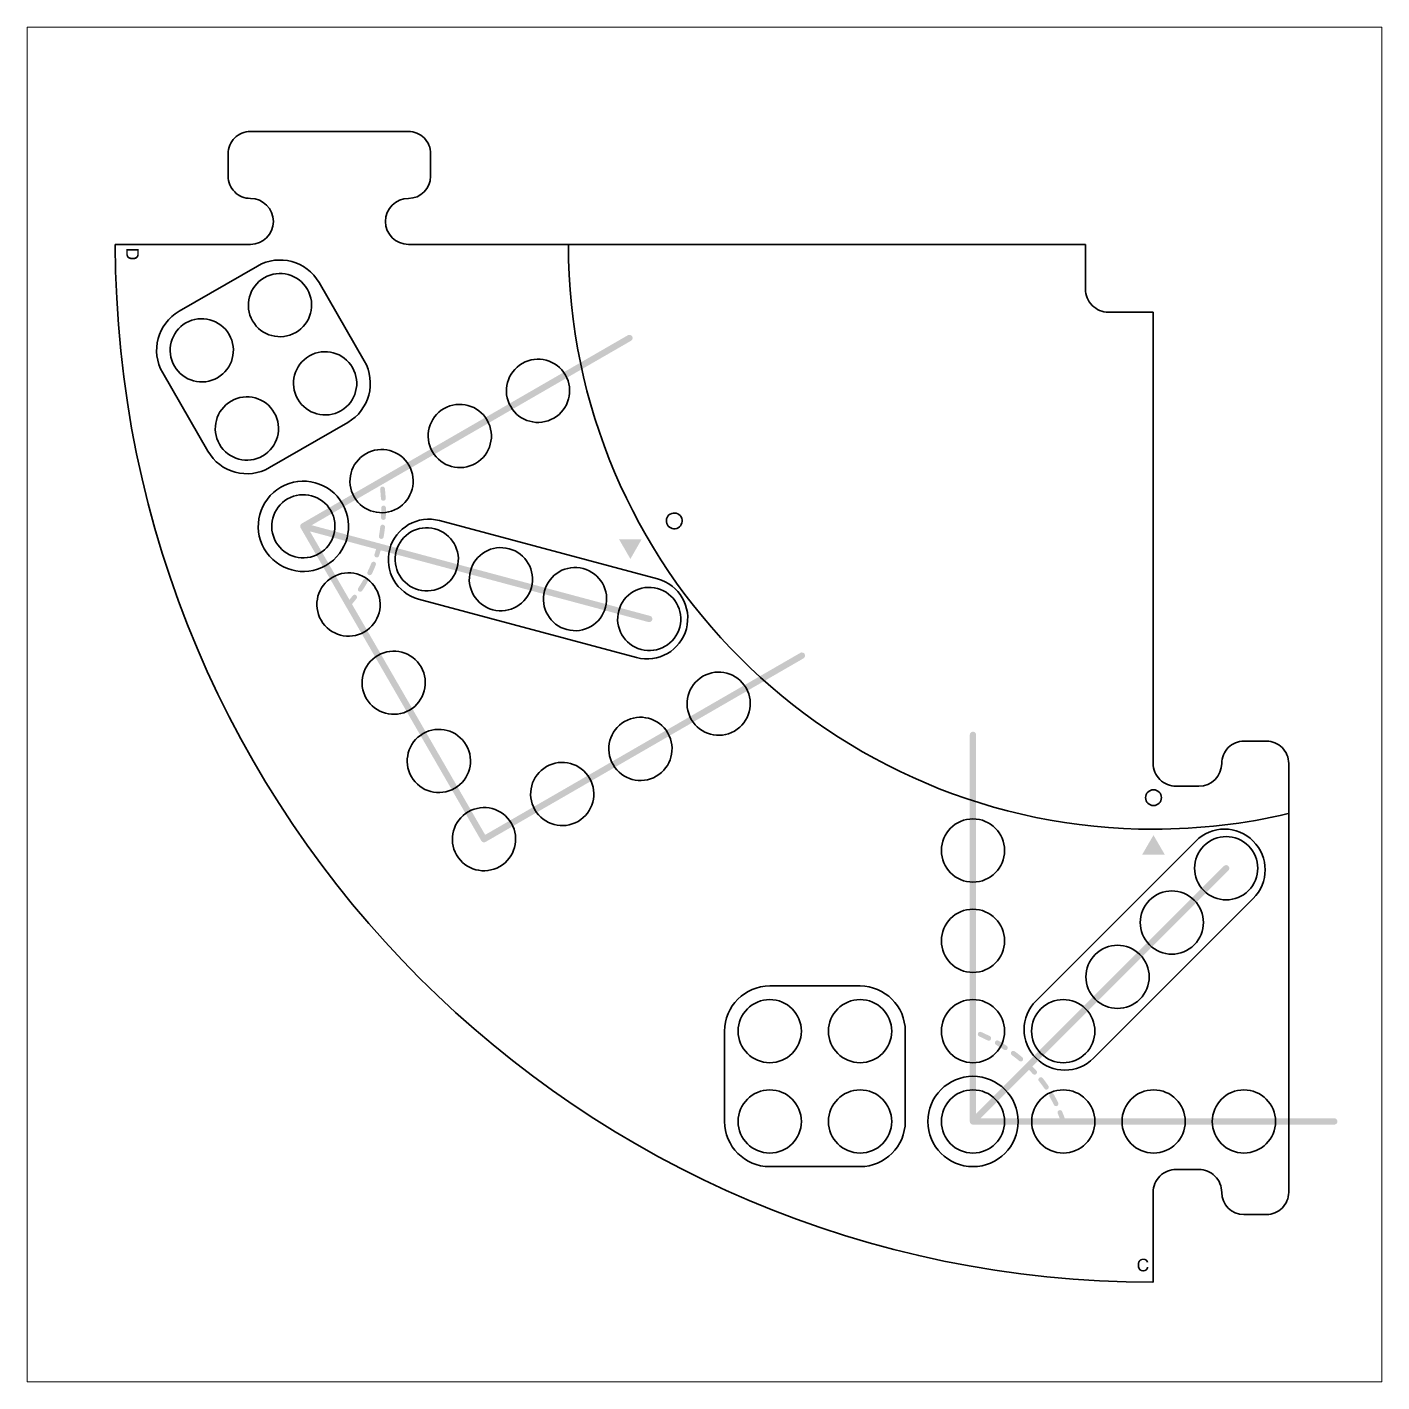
# Paper-space layout 'Layout1' of a CAD drawing. Header units: millimetres. Extents: x 0 to 300, y 0 to 300.
# The model-space entities are those that its viewports show. They can reach past a viewport. Long polylines and large blocks are cut down to what shows.
import ezdxf

# ---------------------------------------------------------------- set-up
doc = ezdxf.new("R2010")
doc.units = ezdxf.units.MM
for name, color, linetype in [('Cut', 7, 'Continuous'), ('Cut 1', 7, 'Continuous'), ('Cut 2', 7, 'Continuous'), ('Engraving', 7, 'Continuous')]:
    doc.layers.add(name, color=color, linetype=linetype)

msp = doc.modelspace()

# ---------------------------------------------------------------- hatches: boundary and pattern name
at = {"layer": 'Engraving', "true_color": 0x000000, "transparency": 33554687}
h = msp.add_hatch(color=18, dxfattribs=at)
edge = h.paths.add_edge_path(flags=0)
edge.add_spline(control_points=[(21.96, 250.84), (21.96, 250.84), (24.74, 250.84), (24.74, 250.84), (24.74, 250.84), (24.74, 249.88), (24.74, 249.88), (24.74, 249.67), (24.72, 249.5), (24.7, 249.39), (24.66, 249.23), (24.6, 249.1), (24.5, 248.98), (24.38, 248.84), (24.22, 248.73), (24.02, 248.65), (23.83, 248.58), (23.61, 248.55), (23.36, 248.55), (23.15, 248.55), (22.97, 248.57), (22.8, 248.62), (22.64, 248.67), (22.51, 248.73), (22.4, 248.81), (22.29, 248.89), (22.21, 248.97), (22.15, 249.06), (22.09, 249.15), (22.04, 249.26), (22.01, 249.39), (21.98, 249.52), (21.96, 249.67), (21.96, 249.84), (21.96, 249.84), (21.96, 250.84), (21.96, 250.84)], knot_values=[0, 0, 0, 0, 1, 1, 1, 2, 2, 2, 3, 3, 3, 4, 4, 4, 5, 5, 5, 6, 6, 6, 7, 7, 7, 8, 8, 8, 9, 9, 9, 10, 10, 10, 11, 11, 11, 12, 12, 12, 12], degree=3, periodic=1)
edge = h.paths.add_edge_path(flags=0)
edge.add_spline(control_points=[(22.29, 250.47), (22.29, 250.47), (22.29, 249.88), (22.29, 249.88), (22.29, 249.7), (22.31, 249.55), (22.34, 249.45), (22.37, 249.35), (22.42, 249.26), (22.48, 249.2), (22.57, 249.11), (22.69, 249.05), (22.83, 249), (22.98, 248.95), (23.16, 248.92), (23.37, 248.92), (23.66, 248.92), (23.88, 248.97), (24.04, 249.07), (24.2, 249.16), (24.3, 249.28), (24.35, 249.41), (24.39, 249.51), (24.41, 249.67), (24.41, 249.89), (24.41, 249.89), (24.41, 250.47), (24.41, 250.47), (24.41, 250.47), (22.29, 250.47), (22.29, 250.47)], knot_values=[0, 0, 0, 0, 1, 1, 1, 2, 2, 2, 3, 3, 3, 4, 4, 4, 5, 5, 5, 6, 6, 6, 7, 7, 7, 8, 8, 8, 9, 9, 9, 10, 10, 10, 10], degree=3, periodic=1)
h = msp.add_hatch(color=18, dxfattribs=at)
edge = h.paths.add_edge_path(flags=0)
edge.add_spline(control_points=[(101.53, 119.57), (101.19, 119.38), (100.76, 119.49), (100.57, 119.83), (100.57, 119.83), (60.57, 189.11), (60.57, 189.11), (60.37, 189.45), (60.49, 189.88), (60.82, 190.07), (60.82, 190.07), (133.02, 231.76), (133.02, 231.76), (133.36, 231.95), (133.79, 231.83), (133.98, 231.5), (134.18, 231.16), (134.06, 230.73), (133.72, 230.53), (133.72, 230.53), (123.11, 224.41), (123.11, 224.41), (123.11, 224.41), (62.14, 189.2), (62.14, 189.2), (62.14, 189.2), (101.43, 121.14), (101.43, 121.14), (101.43, 121.14), (171.22, 161.43), (171.22, 161.43), (171.55, 161.63), (171.99, 161.51), (172.18, 161.18), (172.37, 160.84), (172.26, 160.41), (171.92, 160.21), (171.92, 160.21), (101.53, 119.57), (101.53, 119.57)], knot_values=[0, 0, 0, 0, 1, 1, 1, 2, 2, 2, 3, 3, 3, 4, 4, 4, 5, 5, 5, 6, 6, 6, 7, 7, 7, 8, 8, 8, 9, 9, 9, 10, 10, 10, 11, 11, 11, 12, 12, 12, 13, 13, 13, 13], degree=3, periodic=1)
h = msp.add_hatch(color=18, dxfattribs=at)
edge = h.paths.add_edge_path(flags=0)
edge.add_spline(control_points=[(78.95, 187.11), (78.9, 186.82), (78.63, 186.63), (78.34, 186.68), (78.05, 186.73), (77.86, 187), (77.91, 187.29), (78.03, 187.97), (78.13, 188.66), (78.2, 189.35), (78.23, 189.64), (78.49, 189.85), (78.79, 189.82), (79.08, 189.79), (79.29, 189.53), (79.25, 189.24), (79.17, 188.52), (79.07, 187.81), (78.95, 187.11)], knot_values=[0, 0, 0, 0, 1, 1, 1, 2, 2, 2, 3, 3, 3, 4, 4, 4, 5, 5, 5, 6, 6, 6, 6], degree=3, periodic=1)
edge = h.paths.add_edge_path(flags=0)
edge.add_spline(control_points=[(79.42, 191.38), (79.41, 191.09), (79.16, 190.86), (78.87, 190.88), (78.58, 190.89), (78.35, 191.14), (78.37, 191.43), (78.4, 192.12), (78.42, 192.81), (78.41, 193.52), (78.41, 193.81), (78.65, 194.05), (78.94, 194.05), (79.23, 194.05), (79.47, 193.81), (79.47, 193.52), (79.47, 192.8), (79.46, 192.08), (79.42, 191.38)], knot_values=[0, 0, 0, 0, 1, 1, 1, 2, 2, 2, 3, 3, 3, 4, 4, 4, 5, 5, 5, 6, 6, 6, 6], degree=3, periodic=1)
edge = h.paths.add_edge_path(flags=0)
edge.add_spline(control_points=[(79.4, 195.66), (79.42, 195.37), (79.2, 195.12), (78.91, 195.11), (78.61, 195.09), (78.36, 195.31), (78.35, 195.61), (78.31, 196.29), (78.25, 196.99), (78.18, 197.69), (78.15, 197.98), (78.36, 198.24), (78.65, 198.27), (78.94, 198.3), (79.2, 198.09), (79.23, 197.8), (79.31, 197.08), (79.37, 196.37), (79.4, 195.66)], knot_values=[0, 0, 0, 0, 1, 1, 1, 2, 2, 2, 3, 3, 3, 4, 4, 4, 5, 5, 5, 6, 6, 6, 6], degree=3, periodic=1)
edge = h.paths.add_edge_path(flags=0)
edge.add_spline(control_points=[(74.2, 175.19), (74.04, 174.95), (73.71, 174.89), (73.47, 175.05), (73.23, 175.21), (73.16, 175.54), (73.33, 175.78), (73.71, 176.36), (74.08, 176.95), (74.42, 177.55), (74.57, 177.8), (74.89, 177.89), (75.15, 177.74), (75.4, 177.6), (75.49, 177.28), (75.34, 177.02), (74.99, 176.4), (74.61, 175.79), (74.2, 175.19)], knot_values=[0, 0, 0, 0, 1, 1, 1, 2, 2, 2, 3, 3, 3, 4, 4, 4, 5, 5, 5, 6, 6, 6, 6], degree=3, periodic=1)
edge = h.paths.add_edge_path(flags=0)
edge.add_spline(control_points=[(77.94, 182.93), (77.85, 182.65), (77.55, 182.5), (77.27, 182.58), (76.99, 182.67), (76.84, 182.97), (76.93, 183.25), (77.14, 183.91), (77.32, 184.57), (77.49, 185.25), (77.56, 185.54), (77.84, 185.71), (78.13, 185.64), (78.41, 185.57), (78.58, 185.29), (78.52, 185), (78.34, 184.3), (78.15, 183.61), (77.94, 182.93)], knot_values=[0, 0, 0, 0, 1, 1, 1, 2, 2, 2, 3, 3, 3, 4, 4, 4, 5, 5, 5, 6, 6, 6, 6], degree=3, periodic=1)
edge = h.paths.add_edge_path(flags=0)
edge.add_spline(control_points=[(76.35, 178.93), (76.22, 178.66), (75.9, 178.55), (75.64, 178.68), (75.38, 178.81), (75.27, 179.12), (75.39, 179.39), (75.69, 180.01), (75.97, 180.65), (76.23, 181.29), (76.34, 181.56), (76.64, 181.69), (76.92, 181.59), (77.19, 181.48), (77.32, 181.17), (77.21, 180.9), (76.95, 180.23), (76.66, 179.57), (76.35, 178.93)], knot_values=[0, 0, 0, 0, 1, 1, 1, 2, 2, 2, 3, 3, 3, 4, 4, 4, 5, 5, 5, 6, 6, 6, 6], degree=3, periodic=1)
edge = h.paths.add_edge_path(flags=0)
edge.add_spline(control_points=[(71.57, 171.79), (71.38, 171.57), (71.05, 171.55), (70.83, 171.75), (70.61, 171.94), (70.59, 172.27), (70.78, 172.49), (71.24, 173.02), (71.69, 173.55), (72.11, 174.1), (72.29, 174.33), (72.62, 174.37), (72.85, 174.19), (73.08, 174.01), (73.12, 173.68), (72.94, 173.45), (72.51, 172.89), (72.05, 172.33), (71.57, 171.79)], knot_values=[0, 0, 0, 0, 1, 1, 1, 2, 2, 2, 3, 3, 3, 4, 4, 4, 5, 5, 5, 6, 6, 6, 6], degree=3, periodic=1)
h = msp.add_hatch(color=18, dxfattribs=at)
edge = h.paths.add_edge_path(flags=0)
edge.add_spline(control_points=[(137.94, 169.62), (138.32, 169.52), (138.54, 169.14), (138.44, 168.76), (138.34, 168.38), (137.95, 168.16), (137.58, 168.26), (137.58, 168.26), (60.99, 188.78), (60.99, 188.78), (60.62, 188.88), (60.39, 189.27), (60.5, 189.65), (60.6, 190.02), (60.98, 190.25), (61.36, 190.14), (61.36, 190.14), (137.94, 169.62), (137.94, 169.62)], knot_values=[0, 0, 0, 0, 1, 1, 1, 2, 2, 2, 3, 3, 3, 4, 4, 4, 5, 5, 5, 6, 6, 6, 6], degree=3, periodic=1)
for points in [[(136.06, 186.54), (133.59, 182.23), (131.09, 186.56)], [(249.42, 121.07), (251.92, 116.77), (246.92, 116.77)]]:
    msp.add_hatch(color=18, dxfattribs=at).paths.add_polyline_path(points, flags=0)
h = msp.add_hatch(color=18, dxfattribs=at)
edge = h.paths.add_edge_path(flags=0)
edge.add_spline(control_points=[(208.74, 143.28), (208.74, 143.67), (209.06, 143.98), (209.45, 143.98), (209.83, 143.98), (210.15, 143.67), (210.15, 143.28), (210.15, 143.28), (210.15, 128.78), (210.15, 128.78), (210.15, 128.78), (210.15, 58.38), (210.15, 58.38), (210.15, 58.38), (289.45, 58.38), (289.45, 58.38), (289.83, 58.38), (290.15, 58.06), (290.15, 57.67), (290.15, 57.28), (289.83, 56.97), (289.45, 56.97), (289.45, 56.97), (209.45, 56.97), (209.45, 56.97), (209.06, 56.97), (208.74, 57.28), (208.74, 57.67), (208.74, 57.67), (208.74, 143.28), (208.74, 143.28)], knot_values=[0, 0, 0, 0, 1, 1, 1, 2, 2, 2, 3, 3, 3, 4, 4, 4, 5, 5, 5, 6, 6, 6, 7, 7, 7, 8, 8, 8, 9, 9, 9, 10, 10, 10, 10], degree=3, periodic=1)
h = msp.add_hatch(color=18, dxfattribs=at)
edge = h.paths.add_edge_path(flags=0)
edge.add_spline(control_points=[(265.01, 114.23), (265.28, 114.51), (265.73, 114.51), (266.01, 114.23), (266.28, 113.96), (266.28, 113.51), (266.01, 113.24), (266.01, 113.24), (209.94, 57.17), (209.94, 57.17), (209.67, 56.9), (209.22, 56.9), (208.95, 57.17), (208.67, 57.45), (208.67, 57.9), (208.95, 58.17), (208.95, 58.17), (265.01, 114.23), (265.01, 114.23)], knot_values=[0, 0, 0, 0, 1, 1, 1, 2, 2, 2, 3, 3, 3, 4, 4, 4, 5, 5, 5, 6, 6, 6, 6], degree=3, periodic=1)
h = msp.add_hatch(color=18, dxfattribs=at)
edge = h.paths.add_edge_path(flags=0)
edge.add_spline(control_points=[(223.48, 68.92), (223.68, 68.7), (223.67, 68.37), (223.45, 68.17), (223.23, 67.97), (222.9, 67.99), (222.7, 68.2), (222.24, 68.71), (221.75, 69.21), (221.25, 69.69), (221.04, 69.89), (221.03, 70.23), (221.23, 70.44), (221.43, 70.65), (221.77, 70.66), (221.98, 70.46), (222.5, 69.96), (223, 69.45), (223.48, 68.92)], knot_values=[0, 0, 0, 0, 1, 1, 1, 2, 2, 2, 3, 3, 3, 4, 4, 4, 5, 5, 5, 6, 6, 6, 6], degree=3, periodic=1)
edge = h.paths.add_edge_path(flags=0)
edge.add_spline(control_points=[(228.32, 61.82), (228.45, 61.56), (228.34, 61.24), (228.08, 61.11), (227.81, 60.98), (227.5, 61.09), (227.37, 61.35), (227.06, 61.98), (226.73, 62.59), (226.39, 63.19), (226.24, 63.44), (226.33, 63.76), (226.58, 63.91), (226.83, 64.06), (227.16, 63.97), (227.3, 63.72), (227.66, 63.1), (228, 62.47), (228.32, 61.82)], knot_values=[0, 0, 0, 0, 1, 1, 1, 2, 2, 2, 3, 3, 3, 4, 4, 4, 5, 5, 5, 6, 6, 6, 6], degree=3, periodic=1)
edge = h.paths.add_edge_path(flags=0)
edge.add_spline(control_points=[(220.37, 71.89), (220.6, 71.7), (220.63, 71.37), (220.44, 71.14), (220.25, 70.92), (219.92, 70.89), (219.69, 71.08), (219.17, 71.52), (218.62, 71.95), (218.05, 72.36), (217.82, 72.53), (217.77, 72.86), (217.94, 73.1), (218.11, 73.34), (218.44, 73.39), (218.68, 73.21), (219.26, 72.79), (219.83, 72.34), (220.37, 71.89)], knot_values=[0, 0, 0, 0, 1, 1, 1, 2, 2, 2, 3, 3, 3, 4, 4, 4, 5, 5, 5, 6, 6, 6, 6], degree=3, periodic=1)
edge = h.paths.add_edge_path(flags=0)
edge.add_spline(control_points=[(216.91, 74.43), (217.16, 74.27), (217.23, 73.95), (217.07, 73.7), (216.91, 73.45), (216.58, 73.38), (216.34, 73.54), (215.76, 73.92), (215.16, 74.28), (214.55, 74.63), (214.3, 74.77), (214.21, 75.09), (214.36, 75.35), (214.5, 75.6), (214.82, 75.69), (215.08, 75.55), (215.71, 75.19), (216.32, 74.82), (216.91, 74.43)], knot_values=[0, 0, 0, 0, 1, 1, 1, 2, 2, 2, 3, 3, 3, 4, 4, 4, 5, 5, 5, 6, 6, 6, 6], degree=3, periodic=1)
edge = h.paths.add_edge_path(flags=0)
edge.add_spline(control_points=[(213.19, 76.56), (213.45, 76.43), (213.55, 76.11), (213.42, 75.85), (213.29, 75.59), (212.97, 75.48), (212.71, 75.61), (212.1, 75.92), (211.47, 76.22), (210.82, 76.51), (210.56, 76.63), (210.44, 76.94), (210.56, 77.21), (210.67, 77.48), (210.99, 77.6), (211.25, 77.48), (211.91, 77.18), (212.56, 76.88), (213.19, 76.56)], knot_values=[0, 0, 0, 0, 1, 1, 1, 2, 2, 2, 3, 3, 3, 4, 4, 4, 5, 5, 5, 6, 6, 6, 6], degree=3, periodic=1)
edge = h.paths.add_edge_path(flags=0)
edge.add_spline(control_points=[(226.15, 65.54), (226.32, 65.3), (226.26, 64.97), (226.01, 64.81), (225.77, 64.64), (225.44, 64.7), (225.28, 64.95), (224.89, 65.52), (224.48, 66.08), (224.05, 66.62), (223.87, 66.85), (223.91, 67.18), (224.14, 67.36), (224.37, 67.55), (224.7, 67.51), (224.88, 67.28), (225.32, 66.71), (225.75, 66.14), (226.15, 65.54)], knot_values=[0, 0, 0, 0, 1, 1, 1, 2, 2, 2, 3, 3, 3, 4, 4, 4, 5, 5, 5, 6, 6, 6, 6], degree=3, periodic=1)
edge = h.paths.add_edge_path(flags=0)
edge.add_spline(control_points=[(229.95, 57.84), (230.04, 57.56), (229.89, 57.26), (229.61, 57.17), (229.34, 57.08), (229.04, 57.23), (228.94, 57.5), (228.72, 58.17), (228.48, 58.82), (228.22, 59.46), (228.11, 59.73), (228.24, 60.04), (228.51, 60.15), (228.78, 60.26), (229.09, 60.13), (229.2, 59.86), (229.47, 59.2), (229.72, 58.53), (229.95, 57.84)], knot_values=[0, 0, 0, 0, 1, 1, 1, 2, 2, 2, 3, 3, 3, 4, 4, 4, 5, 5, 5, 6, 6, 6, 6], degree=3, periodic=1)
h = msp.add_hatch(color=18, dxfattribs=at)
edge = h.paths.add_edge_path(flags=0)
edge.add_spline(control_points=[(247.96, 25.46), (247.96, 25.46), (248.33, 25.37), (248.33, 25.37), (248.25, 25.07), (248.12, 24.84), (247.92, 24.68), (247.72, 24.52), (247.47, 24.44), (247.18, 24.44), (246.88, 24.44), (246.64, 24.5), (246.45, 24.62), (246.26, 24.74), (246.12, 24.92), (246.02, 25.15), (245.92, 25.38), (245.88, 25.63), (245.88, 25.9), (245.88, 26.19), (245.93, 26.44), (246.04, 26.65), (246.15, 26.87), (246.31, 27.03), (246.51, 27.14), (246.72, 27.26), (246.94, 27.31), (247.19, 27.31), (247.47, 27.31), (247.7, 27.24), (247.89, 27.1), (248.08, 26.96), (248.21, 26.76), (248.28, 26.5), (248.28, 26.5), (247.92, 26.42), (247.92, 26.42), (247.86, 26.62), (247.76, 26.77), (247.64, 26.86), (247.52, 26.95), (247.37, 27), (247.18, 27), (246.97, 27), (246.79, 26.95), (246.64, 26.84), (246.5, 26.74), (246.4, 26.6), (246.34, 26.43), (246.28, 26.26), (246.25, 26.08), (246.25, 25.9), (246.25, 25.66), (246.29, 25.46), (246.36, 25.28), (246.43, 25.1), (246.53, 24.97), (246.68, 24.88), (246.82, 24.8), (246.98, 24.75), (247.15, 24.75), (247.36, 24.75), (247.53, 24.81), (247.67, 24.93), (247.82, 25.05), (247.91, 25.23), (247.96, 25.46)], knot_values=[0, 0, 0, 0, 1, 1, 1, 2, 2, 2, 3, 3, 3, 4, 4, 4, 5, 5, 5, 6, 6, 6, 7, 7, 7, 8, 8, 8, 9, 9, 9, 10, 10, 10, 11, 11, 11, 12, 12, 12, 13, 13, 13, 14, 14, 14, 15, 15, 15, 16, 16, 16, 17, 17, 17, 18, 18, 18, 19, 19, 19, 20, 20, 20, 21, 21, 21, 22, 22, 22, 22], degree=3, periodic=1)

# ---------------------------------------------------------------- linework, layer by layer
at = {"layer": 'Cut', "color": 18, "linetype": 'Continuous', "lineweight": 35, "true_color": 0x000000}
for points, knots in [([(19.62, 251.88), (19.62, 251.88), (49.45, 251.88), (49.45, 251.88), (52.26, 251.88), (54.53, 254.16), (54.53, 256.97), (54.53, 259.78), (52.26, 262.06), (49.45, 262.06), (48.14, 262.06), (46.89, 262.58), (45.97, 263.5), (45.05, 264.42), (44.53, 265.67), (44.53, 266.97), (44.53, 266.97), (44.53, 271.97), (44.53, 271.97), (44.53, 273.27), (45.05, 274.52), (45.97, 275.45), (46.89, 276.37), (48.14, 276.88), (49.45, 276.88), (49.45, 276.88), (84.45, 276.88), (84.45, 276.88), (85.75, 276.88), (87, 276.37), (87.92, 275.45), (88.84, 274.52), (89.36, 273.27), (89.36, 271.97), (89.36, 271.97), (89.36, 266.97), (89.36, 266.97), (89.36, 264.26), (87.16, 262.06), (84.45, 262.06), (81.64, 262.06), (79.36, 259.78), (79.36, 256.97), (79.36, 254.16), (81.64, 251.88), (84.45, 251.88), (84.45, 251.88), (234.27, 251.88), (234.27, 251.88), (234.32, 251.88), (234.36, 251.84), (234.36, 251.8), (234.36, 251.8), (234.36, 241.97), (234.36, 241.97), (234.36, 240.62), (234.89, 239.33), (235.85, 238.37), (236.8, 237.42), (238.1, 236.88), (239.45, 236.88), (239.45, 236.88), (249.27, 236.88), (249.27, 236.88), (249.32, 236.88), (249.36, 236.84), (249.36, 236.8), (249.36, 236.8), (249.36, 136.97), (249.36, 136.97), (249.36, 135.62), (249.89, 134.33), (250.85, 133.37), (251.8, 132.42), (253.1, 131.88), (254.45, 131.88), (254.45, 131.88), (259.45, 131.88), (259.45, 131.88), (262.26, 131.88), (264.53, 134.16), (264.53, 136.97), (264.53, 138.27), (265.05, 139.52), (265.97, 140.45), (266.89, 141.37), (268.14, 141.88), (269.45, 141.88), (269.45, 141.88), (274.45, 141.88), (274.45, 141.88), (275.75, 141.88), (277, 141.37), (277.92, 140.45), (278.84, 139.52), (279.36, 138.27), (279.36, 136.97), (279.36, 136.97), (279.36, 41.97), (279.36, 41.97), (279.36, 40.67), (278.84, 39.42), (277.92, 38.5), (277, 37.58), (275.75, 37.06), (274.45, 37.06), (274.45, 37.06), (269.45, 37.06), (269.45, 37.06), (266.73, 37.06), (264.53, 39.26), (264.53, 41.97), (264.53, 43.32), (264, 44.62), (263.04, 45.57), (262.09, 46.52), (260.79, 47.06), (259.45, 47.06), (259.45, 47.06), (254.45, 47.06), (254.45, 47.06), (253.1, 47.06), (251.8, 46.52), (250.85, 45.57), (249.89, 44.62), (249.36, 43.32), (249.36, 41.97), (249.36, 41.97), (249.36, 22.15), (249.36, 22.15), (249.36, 22.13), (249.35, 22.1), (249.33, 22.09), (249.31, 22.07), (249.29, 22.06), (249.27, 22.06), (122.52, 22.16), (19.63, 125.04), (19.53, 251.8), (19.53, 251.82), (19.54, 251.84), (19.56, 251.86), (19.58, 251.87), (19.6, 251.88), (19.62, 251.88)], [0, 0, 0, 0, 1, 1, 1, 2, 2, 2, 3, 3, 3, 4, 4, 4, 5, 5, 5, 6, 6, 6, 7, 7, 7, 8, 8, 8, 9, 9, 9, 10, 10, 10, 11, 11, 11, 12, 12, 12, 13, 13, 13, 14, 14, 14, 15, 15, 15, 16, 16, 16, 17, 17, 17, 18, 18, 18, 19, 19, 19, 20, 20, 20, 21, 21, 21, 22, 22, 22, 23, 23, 23, 24, 24, 24, 25, 25, 25, 26, 26, 26, 27, 27, 27, 28, 28, 28, 29, 29, 29, 30, 30, 30, 31, 31, 31, 32, 32, 32, 33, 33, 33, 34, 34, 34, 35, 35, 35, 36, 36, 36, 37, 37, 37, 38, 38, 38, 39, 39, 39, 40, 40, 40, 41, 41, 41, 42, 42, 42, 43, 43, 43, 44, 44, 44, 45, 45, 45, 46, 46, 46, 47, 47, 47, 48, 48, 48, 48]), ([(141.78, 189.78), (141.3, 190.62), (141.58, 191.69), (142.42, 192.17), (143.26, 192.66), (144.33, 192.37), (144.81, 191.53), (145.29, 190.7), (145.01, 189.62), (144.17, 189.14), (143.33, 188.66), (142.26, 188.95), (141.78, 189.78)], [0, 0, 0, 0, 1, 1, 1, 2, 2, 2, 3, 3, 3, 4, 4, 4, 4]), ([(249.42, 127.63), (248.45, 127.63), (247.67, 128.42), (247.67, 129.38), (247.67, 130.35), (248.45, 131.13), (249.42, 131.13), (250.39, 131.13), (251.17, 130.35), (251.17, 129.38), (251.17, 128.42), (250.39, 127.63), (249.42, 127.63)], [0, 0, 0, 0, 1, 1, 1, 2, 2, 2, 3, 3, 3, 4, 4, 4, 4])]:
    msp.add_open_spline(points, degree=3, knots=knots, dxfattribs=at)
at = {"layer": 'Cut 1', "color": 18, "linetype": 'Continuous', "lineweight": 35, "true_color": 0x000000}
for points in [[(49.93, 234.93), (48, 238.28), (49.15, 242.56), (52.5, 244.5), (55.84, 246.43), (60.13, 245.28), (62.06, 241.93), (63.99, 238.59), (62.84, 234.3), (59.5, 232.37), (56.15, 230.44), (51.87, 231.59), (49.93, 234.93)], [(32.61, 224.93), (30.68, 228.28), (31.83, 232.56), (35.18, 234.5), (38.52, 236.43), (42.81, 235.28), (44.74, 231.93), (46.67, 228.59), (45.52, 224.3), (42.18, 222.37), (38.83, 220.44), (34.55, 221.59), (32.61, 224.93)], [(59.93, 217.61), (58, 220.96), (59.15, 225.24), (62.5, 227.18), (65.84, 229.11), (70.13, 227.96), (72.06, 224.61), (73.99, 221.27), (72.84, 216.98), (69.5, 215.05), (66.15, 213.12), (61.87, 214.27), (59.93, 217.61)], [(107.08, 215.96), (105.14, 219.31), (106.29, 223.59), (109.64, 225.53), (112.98, 227.46), (117.27, 226.31), (119.2, 222.96), (121.13, 219.62), (119.98, 215.33), (116.64, 213.4), (113.29, 211.47), (109.01, 212.62), (107.08, 215.96)], [(42.61, 207.61), (40.68, 210.96), (41.83, 215.24), (45.18, 217.18), (48.52, 219.11), (52.81, 217.96), (54.74, 214.61), (56.67, 211.27), (55.52, 206.98), (52.18, 205.05), (48.83, 203.12), (44.55, 204.27), (42.61, 207.61)], [(89.76, 205.96), (87.82, 209.31), (88.97, 213.59), (92.32, 215.53), (95.66, 217.46), (99.95, 216.31), (101.88, 212.96), (103.81, 209.62), (102.66, 205.33), (99.32, 203.4), (95.97, 201.47), (91.69, 202.62), (89.76, 205.96)], [(72.43, 195.96), (70.5, 199.31), (71.65, 203.59), (75, 205.53), (78.34, 207.46), (82.63, 206.31), (84.56, 202.96), (86.49, 199.62), (85.34, 195.33), (82, 193.4), (78.65, 191.47), (74.37, 192.62), (72.43, 195.96)], [(55.11, 185.96), (53.18, 189.31), (54.33, 193.59), (57.68, 195.53), (61.02, 197.46), (65.31, 196.31), (67.24, 192.96), (69.17, 189.62), (68.02, 185.33), (64.68, 183.4), (61.33, 181.47), (57.05, 182.62), (55.11, 185.96)], [(86.69, 175.38), (82.95, 176.38), (80.74, 180.22), (81.74, 183.95), (82.74, 187.69), (86.58, 189.9), (90.31, 188.9), (94.04, 187.9), (96.26, 184.06), (95.26, 180.33), (94.26, 176.6), (90.42, 174.38), (86.69, 175.38)], [(103.11, 170.98), (99.37, 171.98), (97.16, 175.82), (98.16, 179.55), (99.16, 183.29), (103, 185.5), (106.73, 184.5), (110.46, 183.5), (112.68, 179.66), (111.68, 175.93), (110.68, 172.2), (106.84, 169.98), (103.11, 170.98)], [(65.11, 168.64), (63.18, 171.99), (64.33, 176.27), (67.68, 178.2), (71.02, 180.14), (75.31, 178.99), (77.24, 175.64), (79.17, 172.3), (78.02, 168.01), (74.68, 166.08), (71.33, 164.15), (67.05, 165.3), (65.11, 168.64)], [(119.53, 166.58), (115.8, 167.58), (113.58, 171.42), (114.58, 175.15), (115.58, 178.89), (119.42, 181.1), (123.15, 180.1), (126.88, 179.1), (129.1, 175.26), (128.1, 171.53), (127.1, 167.8), (123.26, 165.58), (119.53, 166.58)], [(135.95, 162.18), (132.22, 163.18), (130, 167.02), (131, 170.75), (132, 174.49), (135.84, 176.7), (139.57, 175.7), (143.3, 174.7), (145.52, 170.86), (144.52, 167.13), (143.52, 163.4), (139.68, 161.18), (135.95, 162.18)], [(75.11, 151.32), (73.18, 154.67), (74.33, 158.95), (77.68, 160.88), (81.02, 162.82), (85.31, 161.67), (87.24, 158.32), (89.17, 154.98), (88.02, 150.69), (84.68, 148.76), (81.33, 146.83), (77.05, 147.98), (75.11, 151.32)], [(147.08, 146.68), (145.14, 150.03), (146.29, 154.31), (149.64, 156.24), (152.98, 158.17), (157.27, 157.03), (159.2, 153.68), (161.13, 150.34), (159.98, 146.05), (156.64, 144.12), (153.29, 142.19), (149.01, 143.34), (147.08, 146.68)], [(129.76, 136.68), (127.82, 140.03), (128.97, 144.31), (132.32, 146.24), (135.66, 148.17), (139.95, 147.03), (141.88, 143.68), (143.81, 140.34), (142.66, 136.05), (139.32, 134.12), (135.97, 132.19), (131.69, 133.34), (129.76, 136.68)], [(85.11, 134), (83.18, 137.35), (84.33, 141.63), (87.68, 143.56), (91.02, 145.5), (95.31, 144.35), (97.24, 141), (99.17, 137.66), (98.02, 133.37), (94.68, 131.44), (91.33, 129.51), (87.05, 130.66), (85.11, 134)], [(112.43, 126.68), (110.5, 130.03), (111.65, 134.31), (115, 136.24), (118.34, 138.17), (122.63, 137.03), (124.56, 133.68), (126.49, 130.34), (125.34, 126.05), (122, 124.12), (118.65, 122.19), (114.37, 123.34), (112.43, 126.68)], [(95.11, 116.68), (93.18, 120.03), (94.33, 124.31), (97.68, 126.24), (101.02, 128.17), (105.31, 127.03), (107.24, 123.68), (109.17, 120.34), (108.02, 116.05), (104.68, 114.12), (101.33, 112.19), (97.05, 113.34), (95.11, 116.68)], [(209.45, 110.67), (205.58, 110.67), (202.45, 113.81), (202.45, 117.67), (202.45, 121.54), (205.58, 124.67), (209.45, 124.67), (213.31, 124.67), (216.45, 121.54), (216.45, 117.67), (216.45, 113.81), (213.31, 110.67), (209.45, 110.67)], [(270.46, 108.78), (267.73, 106.05), (263.29, 106.05), (260.56, 108.78), (257.83, 111.52), (257.83, 115.95), (260.56, 118.68), (263.29, 121.42), (267.73, 121.42), (270.46, 118.68), (273.19, 115.95), (273.19, 111.52), (270.46, 108.78)], [(258.44, 96.76), (255.7, 94.03), (251.27, 94.03), (248.54, 96.76), (245.81, 99.5), (245.81, 103.93), (248.54, 106.66), (251.27, 109.4), (255.7, 109.4), (258.44, 106.66), (261.17, 103.93), (261.17, 99.5), (258.44, 96.76)], [(209.45, 90.67), (205.58, 90.67), (202.45, 93.81), (202.45, 97.67), (202.45, 101.54), (205.58, 104.67), (209.45, 104.67), (213.31, 104.67), (216.45, 101.54), (216.45, 97.67), (216.45, 93.81), (213.31, 90.67), (209.45, 90.67)], [(246.42, 84.74), (243.68, 82.01), (239.25, 82.01), (236.52, 84.74), (233.78, 87.47), (233.78, 91.91), (236.52, 94.64), (239.25, 97.37), (243.68, 97.37), (246.42, 94.64), (249.15, 91.91), (249.15, 87.47), (246.42, 84.74)], [(164.45, 70.67), (160.58, 70.67), (157.45, 73.81), (157.45, 77.67), (157.45, 81.54), (160.58, 84.67), (164.45, 84.67), (168.31, 84.67), (171.45, 81.54), (171.45, 77.67), (171.45, 73.81), (168.31, 70.67), (164.45, 70.67)], [(184.45, 70.67), (180.58, 70.67), (177.45, 73.81), (177.45, 77.67), (177.45, 81.54), (180.58, 84.67), (184.45, 84.67), (188.31, 84.67), (191.45, 81.54), (191.45, 77.67), (191.45, 73.81), (188.31, 70.67), (184.45, 70.67)], [(209.45, 70.67), (205.58, 70.67), (202.45, 73.81), (202.45, 77.67), (202.45, 81.54), (205.58, 84.67), (209.45, 84.67), (213.31, 84.67), (216.45, 81.54), (216.45, 77.67), (216.45, 73.81), (213.31, 70.67), (209.45, 70.67)], [(234.4, 72.72), (231.66, 69.99), (227.23, 69.99), (224.5, 72.72), (221.76, 75.45), (221.76, 79.89), (224.5, 82.62), (227.23, 85.35), (231.66, 85.35), (234.4, 82.62), (237.13, 79.89), (237.13, 75.45), (234.4, 72.72)], [(164.45, 50.67), (160.58, 50.67), (157.45, 53.81), (157.45, 57.67), (157.45, 61.54), (160.58, 64.67), (164.45, 64.67), (168.31, 64.67), (171.45, 61.54), (171.45, 57.67), (171.45, 53.81), (168.31, 50.67), (164.45, 50.67)], [(184.45, 50.67), (180.58, 50.67), (177.45, 53.81), (177.45, 57.67), (177.45, 61.54), (180.58, 64.67), (184.45, 64.67), (188.31, 64.67), (191.45, 61.54), (191.45, 57.67), (191.45, 53.81), (188.31, 50.67), (184.45, 50.67)], [(209.45, 50.67), (205.58, 50.67), (202.45, 53.81), (202.45, 57.67), (202.45, 61.54), (205.58, 64.67), (209.45, 64.67), (213.31, 64.67), (216.45, 61.54), (216.45, 57.67), (216.45, 53.81), (213.31, 50.67), (209.45, 50.67)], [(229.45, 50.67), (225.58, 50.67), (222.45, 53.81), (222.45, 57.67), (222.45, 61.54), (225.58, 64.67), (229.45, 64.67), (233.31, 64.67), (236.45, 61.54), (236.45, 57.67), (236.45, 53.81), (233.31, 50.67), (229.45, 50.67)], [(249.45, 50.67), (245.58, 50.67), (242.45, 53.81), (242.45, 57.67), (242.45, 61.54), (245.58, 64.67), (249.45, 64.67), (253.31, 64.67), (256.45, 61.54), (256.45, 57.67), (256.45, 53.81), (253.31, 50.67), (249.45, 50.67)], [(269.45, 50.67), (265.58, 50.67), (262.45, 53.81), (262.45, 57.67), (262.45, 61.54), (265.58, 64.67), (269.45, 64.67), (273.31, 64.67), (276.45, 61.54), (276.45, 57.67), (276.45, 53.81), (273.31, 50.67), (269.45, 50.67)]]:
    msp.add_open_spline(points, degree=3, knots=[0, 0, 0, 0, 1, 1, 1, 2, 2, 2, 3, 3, 3, 4, 4, 4, 4], dxfattribs=at)
at = {"layer": 'Cut 2', "color": 18, "linetype": 'Continuous', "lineweight": 35, "true_color": 0x000000}
msp.add_open_spline([(279.36, 125.75), (279.36, 125.75), (279.36, 41.97), (279.36, 41.97), (279.36, 40.67), (278.84, 39.42), (277.92, 38.5), (277, 37.58), (275.75, 37.06), (274.45, 37.06), (274.45, 37.06), (269.45, 37.06), (269.45, 37.06), (266.73, 37.06), (264.53, 39.26), (264.53, 41.97), (264.53, 43.32), (264, 44.62), (263.04, 45.57), (262.09, 46.52), (260.79, 47.06), (259.45, 47.06), (259.45, 47.06), (254.45, 47.06), (254.45, 47.06), (253.1, 47.06), (251.8, 46.52), (250.85, 45.57), (249.89, 44.62), (249.36, 43.32), (249.36, 41.97), (249.36, 41.97), (249.36, 22.15), (249.36, 22.15), (249.36, 22.13), (249.35, 22.1), (249.33, 22.09), (249.31, 22.07), (249.29, 22.06), (249.27, 22.06), (122.52, 22.16), (19.63, 125.04), (19.53, 251.8), (19.53, 251.82), (19.54, 251.84), (19.56, 251.86), (19.58, 251.87), (19.6, 251.88), (19.62, 251.88), (19.62, 251.88), (49.45, 251.88), (49.45, 251.88), (52.26, 251.88), (54.53, 254.16), (54.53, 256.97), (54.53, 259.78), (52.26, 262.06), (49.45, 262.06), (48.14, 262.06), (46.89, 262.58), (45.97, 263.5), (45.05, 264.42), (44.53, 265.67), (44.53, 266.97), (44.53, 266.97), (44.53, 271.97), (44.53, 271.97), (44.53, 273.27), (45.05, 274.52), (45.97, 275.45), (46.89, 276.37), (48.14, 276.88), (49.45, 276.88), (49.45, 276.88), (84.45, 276.88), (84.45, 276.88), (85.75, 276.88), (87, 276.37), (87.92, 275.45), (88.84, 274.52), (89.36, 273.27), (89.36, 271.97), (89.36, 271.97), (89.36, 266.97), (89.36, 266.97), (89.36, 264.26), (87.16, 262.06), (84.45, 262.06), (81.64, 262.06), (79.36, 259.78), (79.36, 256.97), (79.36, 254.16), (81.64, 251.88), (84.45, 251.88), (84.45, 251.88), (119.77, 251.88), (119.77, 251.88), (119.82, 251.88), (119.86, 251.84), (119.86, 251.8), (119.95, 180.36), (177.98, 122.38), (249.45, 122.38), (259.7, 122.38), (269.68, 123.58), (279.25, 125.83), (279.28, 125.84), (279.3, 125.83), (279.32, 125.82), (279.34, 125.8), (279.36, 125.77), (279.36, 125.75)], degree=3, knots=[0, 0, 0, 0, 1, 1, 1, 2, 2, 2, 3, 3, 3, 4, 4, 4, 5, 5, 5, 6, 6, 6, 7, 7, 7, 8, 8, 8, 9, 9, 9, 10, 10, 10, 11, 11, 11, 12, 12, 12, 13, 13, 13, 14, 14, 14, 15, 15, 15, 16, 16, 16, 17, 17, 17, 18, 18, 18, 19, 19, 19, 20, 20, 20, 21, 21, 21, 22, 22, 22, 23, 23, 23, 24, 24, 24, 25, 25, 25, 26, 26, 26, 27, 27, 27, 28, 28, 28, 29, 29, 29, 30, 30, 30, 31, 31, 31, 32, 32, 32, 33, 33, 33, 34, 34, 34, 35, 35, 35, 36, 36, 36, 37, 37, 37, 37], dxfattribs=at)
at = {"layer": 'Engraving', "color": 18, "linetype": 'Continuous', "lineweight": 35, "true_color": 0x000000}
for points, knots in [([(33.68, 237.09), (28.9, 234.33), (27.26, 228.21), (30.02, 223.43), (30.02, 223.43), (40.02, 206.11), (40.02, 206.11), (42.78, 201.33), (48.9, 199.69), (53.68, 202.45), (53.68, 202.45), (71, 212.45), (71, 212.45), (75.78, 215.21), (77.42, 221.33), (74.66, 226.11), (74.66, 226.11), (64.66, 243.43), (64.66, 243.43), (61.9, 248.21), (55.78, 249.85), (51, 247.09), (51, 247.09), (33.68, 237.09), (33.68, 237.09)], [0, 0, 0, 0, 1, 1, 1, 2, 2, 2, 3, 3, 3, 4, 4, 4, 5, 5, 5, 6, 6, 6, 7, 7, 7, 8, 8, 8, 8]), ([(52.52, 184.46), (49.76, 189.24), (51.4, 195.36), (56.18, 198.12), (60.96, 200.88), (67.08, 199.24), (69.84, 194.46), (72.6, 189.68), (70.96, 183.56), (66.18, 180.8), (61.4, 178.04), (55.28, 179.68), (52.52, 184.46)], [0, 0, 0, 0, 1, 1, 1, 2, 2, 2, 3, 3, 3, 4, 4, 4, 4]), ([(80.29, 184.37), (79.01, 179.57), (81.86, 174.63), (86.66, 173.35), (86.66, 173.35), (134.95, 160.4), (134.95, 160.4), (139.75, 159.12), (144.69, 161.97), (145.98, 166.77), (147.26, 171.57), (144.41, 176.51), (139.61, 177.79), (139.61, 177.79), (91.32, 190.73), (91.32, 190.73), (86.52, 192.02), (81.58, 189.17), (80.29, 184.37)], [0, 0, 0, 0, 1, 1, 1, 2, 2, 2, 3, 3, 3, 4, 4, 4, 5, 5, 5, 6, 6, 6, 6]), ([(223.42, 71.68), (226.93, 68.17), (232.63, 68.17), (236.14, 71.68), (236.14, 71.68), (271.5, 107.04), (271.5, 107.04), (275.01, 110.55), (275.01, 116.25), (271.5, 119.76), (267.99, 123.28), (262.28, 123.28), (258.77, 119.76), (258.77, 119.76), (223.42, 84.41), (223.42, 84.41), (219.9, 80.9), (219.9, 75.19), (223.42, 71.68)], [0, 0, 0, 0, 1, 1, 1, 2, 2, 2, 3, 3, 3, 4, 4, 4, 5, 5, 5, 6, 6, 6, 6]), ([(154.45, 57.67), (154.45, 52.15), (158.93, 47.67), (164.45, 47.67), (164.45, 47.67), (184.45, 47.67), (184.45, 47.67), (189.96, 47.67), (194.45, 52.15), (194.45, 57.67), (194.45, 57.67), (194.45, 77.67), (194.45, 77.67), (194.45, 83.19), (189.96, 87.67), (184.45, 87.67), (184.45, 87.67), (164.45, 87.67), (164.45, 87.67), (158.93, 87.67), (154.45, 83.19), (154.45, 77.67), (154.45, 77.67), (154.45, 57.67), (154.45, 57.67)], [0, 0, 0, 0, 1, 1, 1, 2, 2, 2, 3, 3, 3, 4, 4, 4, 5, 5, 5, 6, 6, 6, 7, 7, 7, 8, 8, 8, 8]), ([(209.45, 47.67), (203.93, 47.67), (199.45, 52.15), (199.45, 57.67), (199.45, 63.19), (203.93, 67.67), (209.45, 67.67), (214.96, 67.67), (219.45, 63.19), (219.45, 57.67), (219.45, 52.15), (214.96, 47.67), (209.45, 47.67)], [0, 0, 0, 0, 1, 1, 1, 2, 2, 2, 3, 3, 3, 4, 4, 4, 4])]:
    msp.add_open_spline(points, degree=3, knots=knots, dxfattribs=at)

psp = doc.layouts.get("Layout1")

# ---------------------------------------------------------------- viewports
at = {"layer": '0'}
psp.add_viewport(center=(150, 150), size=(300, 300), view_center_point=(150, 150), view_height=300, dxfattribs=at)

doc.saveas('drawing.dxf')
